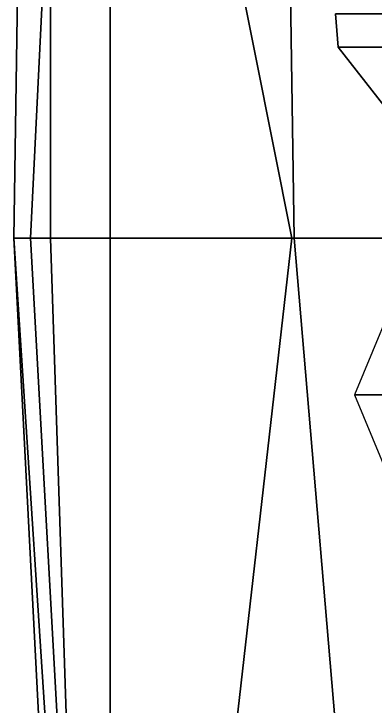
# Model space of a CAD drawing. Header units: millimetres. Extents: x -5 to 5, y -63 to 51.
# Drawn here: x -4.37 to -1.33, y -38.37 to -32.54 of the extents above; entities that cross this region are included whole.
import ezdxf

# ---------------------------------------------------------------- set-up
doc = ezdxf.new("R2010")
doc.units = ezdxf.units.MM
doc.layers.add('railings', color=6, linetype='Continuous')

msp = doc.modelspace()

# ---------------------------------------------------------------- linework, layer by layer
for points in [[(-4.3, -29.75, 0.15), (-4, -29.75, -0.6), (-4.23, -34.43, -0.17), (-4.37, -34.43, 0.58)], [(-4.3, -29.75, 1.68), (-4.3, -29.75, 0.15), (-4.37, -34.43, 0.58), (-4.37, -34.43, 1.51)], [(-4.06, -29.75, 3), (-4.3, -29.75, 1.68), (-4.37, -34.43, 1.51), (-4.06, -34.43, 2.91)], [(-4, -29.75, -0.6), (-3.56, -29.75, -1.01), (-3.56, -34.43, -0.75), (-4.23, -34.43, -0.17)], [(0, -29.75, 3.13), (-4.06, -29.75, 3), (-4.06, -34.43, 2.91), (0, -34.43, 3.04)], [(-3.56, -29.75, -1.01), (-2.96, -29.75, -1.36), (-2.03, -34.43, -1.35), (-3.56, -34.43, -0.75)], [(-2.96, -29.75, -1.36), (-2.08, -29.75, -1.67), (-2.01, -34.43, -1.66), (-2.03, -34.43, -1.35)], [(-2.08, -29.75, -1.67), (-1.24, -29.75, -2.12), (-1.04, -34.43, -1.72), (-2.01, -34.43, -1.66)], [(1.64, -32.82, 5.21), (1.66, -32.54, 5.12), (-1.66, -32.54, 5.12), (-1.64, -32.82, 5.21)], [(-1.64, -32.82, 5.21), (-1.66, -32.54, 5.12), (1.66, -32.54, 5.12), (1.64, -32.82, 5.21)], [(-0.92, -33.74, 5.51), (-1.64, -32.82, 5.21), (1.64, -32.82, 5.21), (0.92, -33.74, 5.51)], [(0.92, -33.74, 5.51), (1.64, -32.82, 5.21), (-1.64, -32.82, 5.21), (-0.92, -33.74, 5.51)], [(-4.06, -34.43, 2.91), (-4.37, -34.43, 1.51), (-4.03, -39.63, 2.31), (-3.89, -39.63, 2.99)], [(-4.37, -34.43, 1.51), (-4.37, -34.43, 0.58), (-4.1, -39.63, 0.75), (-4.03, -39.63, 2.31)], [(-4.37, -34.43, 0.58), (-4.23, -34.43, -0.17), (-3.94, -39.63, 0.19), (-4.1, -39.63, 0.75)], [(-4.23, -34.43, -0.17), (-3.56, -34.43, -0.75), (-3.56, -39.63, -0.23), (-3.94, -39.63, 0.19)], [(0, -34.43, 3.04), (-4.06, -34.43, 2.91), (-3.89, -39.63, 2.99), (0, -39.63, 3.05)], [(-3.56, -34.43, -0.75), (-2.03, -34.43, -1.35), (-2.62, -39.63, -0.67), (-3.56, -39.63, -0.23)], [(-2.03, -34.43, -1.35), (-2.01, -34.43, -1.66), (-1.57, -39.63, -0.88), (-2.62, -39.63, -0.67)], [(-2.01, -34.43, -1.66), (-1.04, -34.43, -1.72), (-0.64, -39.63, -1.07), (-1.57, -39.63, -0.88)], [(-1.12, -35.75, 3.4), (-0.792, -34.958, 3.4), (-1.0607, -34.6893, 3), (-1.5, -35.75, 2.94)], [(-0.792, -36.542, 3.4), (-1.12, -35.75, 3.4), (-1.5, -35.75, 2.94), (-1.0607, -36.8107, 3)]]:
    msp.add_3dface(points)
at = {"layer": 'railings'}
for points in [[(-4.06, -34.43, 2.91), (-4.06, -29.75, 3), (-4.06, -29.75, 3.96), (-4.06, -34.43, 3.9)], [(-4.06, -34.43, 3.9), (-4.06, -29.75, 3.96), (-4.06, -29.75, 3), (-4.06, -34.43, 2.91)], [(-3.89, -39.63, 3.93), (-4.06, -34.43, 3.9), (-4.06, -34.43, 2.91), (-3.89, -39.63, 2.99)], [(-3.89, -39.63, 2.99), (-4.06, -34.43, 2.91), (-4.06, -34.43, 3.9), (-3.89, -39.63, 3.93)]]:
    msp.add_3dface(points, dxfattribs=at)

doc.saveas('drawing.dxf')
